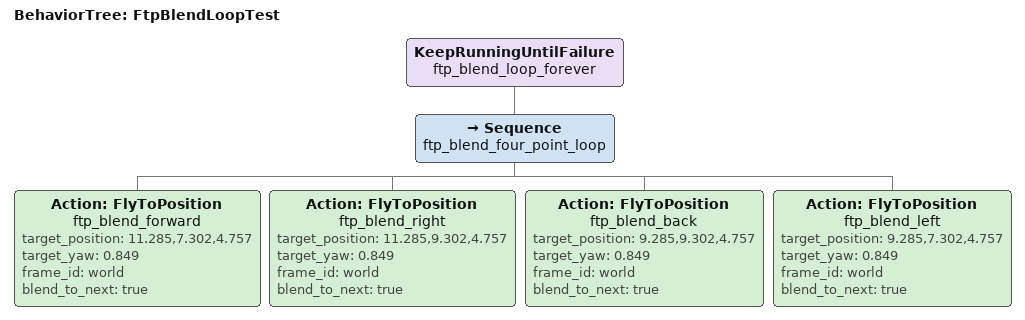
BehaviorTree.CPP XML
<root BTCPP_format="4" main_tree_to_execute="FtpBlendLoopTest">
    <BehaviorTree ID="FtpBlendLoopTest">
        <KeepRunningUntilFailure name="ftp_blend_loop_forever">
            <Sequence name="ftp_blend_four_point_loop">
                <Action
                    ID="FlyToPosition"
                    name="ftp_blend_forward"
                    target_position="11.285,7.302,4.757"
                    target_yaw="0.849"
                    frame_id="world"
                    blend_to_next="true"
                />

                <Action
                    ID="FlyToPosition"
                    name="ftp_blend_right"
                    target_position="11.285,9.302,4.757"
                    target_yaw="0.849"
                    frame_id="world"
                    blend_to_next="true"
                />

                <Action
                    ID="FlyToPosition"
                    name="ftp_blend_back"
                    target_position="9.285,9.302,4.757"
                    target_yaw="0.849"
                    frame_id="world"
                    blend_to_next="true"
                />

                <Action
                    ID="FlyToPosition"
                    name="ftp_blend_left"
                    target_position="9.285,7.302,4.757"
                    target_yaw="0.849"
                    frame_id="world"
                    blend_to_next="true"
                />
            </Sequence>
        </KeepRunningUntilFailure>
    </BehaviorTree>
</root>
